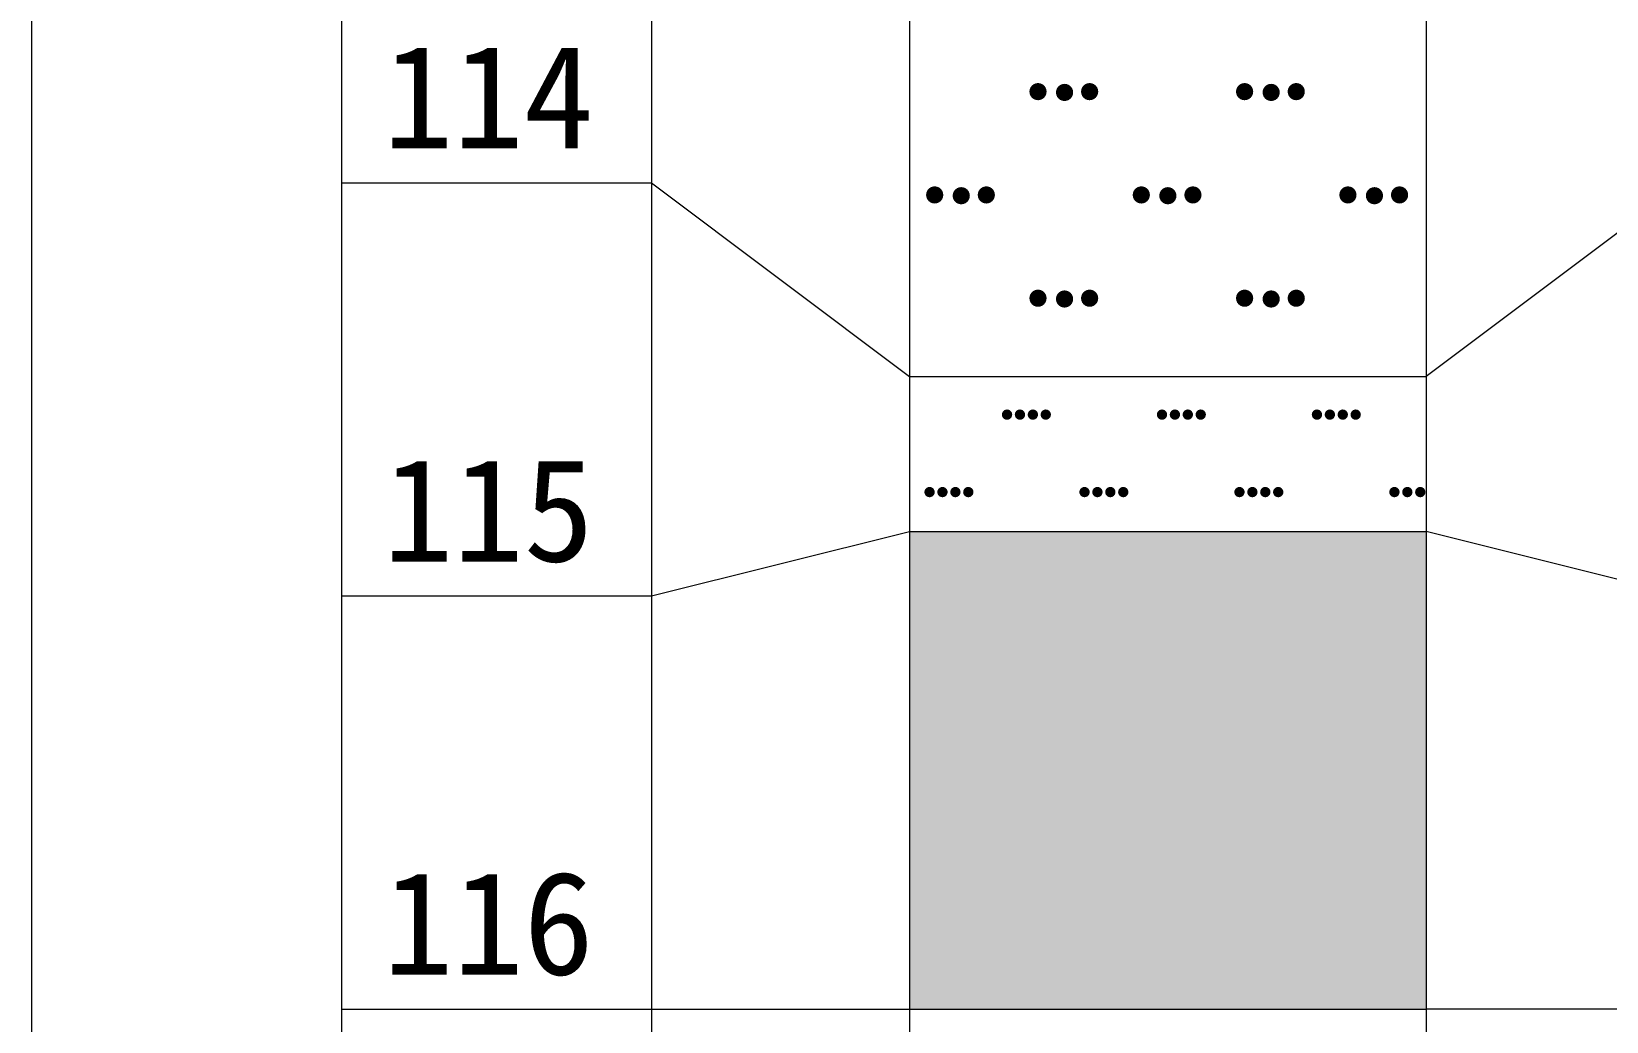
# Model space of a CAD drawing. Header units: inches. Extents: x -27 to 109, y -598 to 26.
# Drawn here: x 14.68 to 20.78, y -442.31 to -438.48 of the extents above; entities that cross this region are included whole.
import ezdxf

# ---------------------------------------------------------------- set-up
doc = ezdxf.new("R2010")
doc.units = ezdxf.units.IN
doc.header["$MEASUREMENT"] = 0
doc.layers.get('0').update_dxf_attribs({"lineweight": 0})
doc.styles.add('宋体', font='')
doc.styles.get('宋体').set_extended_font_data('宋体')

# ---------------------------------------------------------------- blocks, each defined once
blk = doc.blocks.new('lr_block_96')
at = {"true_color": 0x000000}
for points in [[(18.611, -438.7194), (18.6122, -438.7107), (18.611, -438.702), (18.6078, -438.694), (18.6025, -438.6871), (18.5955, -438.6818), (18.5875, -438.6785), (18.5789, -438.6773), (18.5702, -438.6785), (18.5622, -438.6818), (18.5553, -438.6871), (18.5499, -438.694), (18.5467, -438.702), (18.5455, -438.7107), (18.5467, -438.7194), (18.5499, -438.7274), (18.5553, -438.7343), (18.5622, -438.7396), (18.5702, -438.7428), (18.5789, -438.744), (18.5875, -438.7428), (18.5955, -438.7396), (18.6025, -438.7343), (18.6078, -438.7274)], [(18.7138, -438.7224), (18.715, -438.7138), (18.7138, -438.7051), (18.7106, -438.6971), (18.7053, -438.6902), (18.6983, -438.6848), (18.6903, -438.6816), (18.6817, -438.6804), (18.673, -438.6816), (18.665, -438.6848), (18.6581, -438.6902), (18.6527, -438.6971), (18.6495, -438.7051), (18.6483, -438.7138), (18.6495, -438.7224), (18.6527, -438.7304), (18.6581, -438.7373), (18.665, -438.7427), (18.673, -438.7459), (18.6817, -438.7471), (18.6903, -438.7459), (18.6983, -438.7427), (18.7053, -438.7373), (18.7106, -438.7304)], [(18.8109, -438.7194), (18.8121, -438.7107), (18.8109, -438.702), (18.8077, -438.694), (18.8023, -438.6871), (18.7954, -438.6818), (18.7874, -438.6785), (18.7787, -438.6773), (18.7701, -438.6785), (18.7621, -438.6818), (18.7551, -438.6871), (18.7498, -438.694), (18.7466, -438.702), (18.7454, -438.7107), (18.7466, -438.7194), (18.7498, -438.7274), (18.7551, -438.7343), (18.7621, -438.7396), (18.7701, -438.7428), (18.7787, -438.744), (18.7874, -438.7428), (18.7954, -438.7396), (18.8023, -438.7343), (18.8077, -438.7274)], [(19.411, -438.7194), (19.4122, -438.7107), (19.411, -438.702), (19.4078, -438.694), (19.4025, -438.6871), (19.3955, -438.6818), (19.3875, -438.6785), (19.3789, -438.6773), (19.3702, -438.6785), (19.3622, -438.6818), (19.3553, -438.6871), (19.3499, -438.694), (19.3467, -438.702), (19.3455, -438.7107), (19.3467, -438.7194), (19.3499, -438.7274), (19.3553, -438.7343), (19.3622, -438.7396), (19.3702, -438.7428), (19.3789, -438.744), (19.3875, -438.7428), (19.3955, -438.7396), (19.4025, -438.7343), (19.4078, -438.7274)], [(19.5138, -438.7224), (19.515, -438.7138), (19.5138, -438.7051), (19.5106, -438.6971), (19.5053, -438.6902), (19.4983, -438.6848), (19.4903, -438.6816), (19.4817, -438.6804), (19.473, -438.6816), (19.465, -438.6848), (19.4581, -438.6902), (19.4527, -438.6971), (19.4495, -438.7051), (19.4483, -438.7138), (19.4495, -438.7224), (19.4527, -438.7304), (19.4581, -438.7373), (19.465, -438.7427), (19.473, -438.7459), (19.4817, -438.7471), (19.4903, -438.7459), (19.4983, -438.7427), (19.5053, -438.7373), (19.5106, -438.7304)], [(19.6109, -438.7194), (19.6121, -438.7107), (19.6109, -438.702), (19.6077, -438.694), (19.6023, -438.6871), (19.5954, -438.6818), (19.5874, -438.6785), (19.5787, -438.6773), (19.5701, -438.6785), (19.5621, -438.6818), (19.5551, -438.6871), (19.5498, -438.694), (19.5466, -438.702), (19.5454, -438.7107), (19.5466, -438.7194), (19.5498, -438.7274), (19.5551, -438.7343), (19.5621, -438.7396), (19.5701, -438.7428), (19.5787, -438.744), (19.5874, -438.7428), (19.5954, -438.7396), (19.6023, -438.7343), (19.6077, -438.7274)], [(18.211, -439.1193), (18.2122, -439.1107), (18.211, -439.102), (18.2078, -439.094), (18.2025, -439.0871), (18.1955, -439.0817), (18.1875, -439.0786), (18.1789, -439.0774), (18.1702, -439.0786), (18.1622, -439.0817), (18.1553, -439.0871), (18.1499, -439.094), (18.1467, -439.102), (18.1455, -439.1107), (18.1467, -439.1193), (18.1499, -439.1273), (18.1553, -439.1343), (18.1622, -439.1396), (18.1702, -439.1428), (18.1789, -439.144), (18.1875, -439.1428), (18.1955, -439.1396), (18.2025, -439.1343), (18.2078, -439.1273)], [(18.3138, -439.1224), (18.315, -439.1137), (18.3138, -439.1051), (18.3106, -439.0971), (18.3053, -439.0901), (18.2983, -439.0848), (18.2903, -439.0816), (18.2817, -439.0804), (18.273, -439.0816), (18.265, -439.0848), (18.2581, -439.0901), (18.2527, -439.0971), (18.2495, -439.1051), (18.2483, -439.1137), (18.2495, -439.1224), (18.2527, -439.1304), (18.2581, -439.1374), (18.265, -439.1427), (18.273, -439.1459), (18.2817, -439.1471), (18.2903, -439.1459), (18.2983, -439.1427), (18.3053, -439.1374), (18.3106, -439.1304)], [(18.4109, -439.1193), (18.4121, -439.1107), (18.4109, -439.102), (18.4077, -439.094), (18.4023, -439.0871), (18.3954, -439.0817), (18.3874, -439.0786), (18.3787, -439.0774), (18.3701, -439.0786), (18.3621, -439.0817), (18.3551, -439.0871), (18.3498, -439.094), (18.3466, -439.102), (18.3454, -439.1107), (18.3466, -439.1193), (18.3498, -439.1273), (18.3551, -439.1343), (18.3621, -439.1396), (18.3701, -439.1428), (18.3787, -439.144), (18.3874, -439.1428), (18.3954, -439.1396), (18.4023, -439.1343), (18.4077, -439.1273)], [(19.011, -439.1193), (19.0122, -439.1107), (19.011, -439.102), (19.0078, -439.094), (19.0025, -439.0871), (18.9955, -439.0817), (18.9875, -439.0786), (18.9789, -439.0774), (18.9702, -439.0786), (18.9622, -439.0817), (18.9553, -439.0871), (18.9499, -439.094), (18.9467, -439.102), (18.9455, -439.1107), (18.9467, -439.1193), (18.9499, -439.1273), (18.9553, -439.1343), (18.9622, -439.1396), (18.9702, -439.1428), (18.9789, -439.144), (18.9875, -439.1428), (18.9955, -439.1396), (19.0025, -439.1343), (19.0078, -439.1273)], [(19.1138, -439.1224), (19.115, -439.1137), (19.1138, -439.1051), (19.1106, -439.0971), (19.1053, -439.0901), (19.0983, -439.0848), (19.0903, -439.0816), (19.0817, -439.0804), (19.073, -439.0816), (19.065, -439.0848), (19.0581, -439.0901), (19.0527, -439.0971), (19.0495, -439.1051), (19.0483, -439.1137), (19.0495, -439.1224), (19.0527, -439.1304), (19.0581, -439.1374), (19.065, -439.1427), (19.073, -439.1459), (19.0817, -439.1471), (19.0903, -439.1459), (19.0983, -439.1427), (19.1053, -439.1374), (19.1106, -439.1304)], [(19.2109, -439.1193), (19.2121, -439.1107), (19.2109, -439.102), (19.2077, -439.094), (19.2023, -439.0871), (19.1954, -439.0817), (19.1874, -439.0786), (19.1787, -439.0774), (19.1701, -439.0786), (19.1621, -439.0817), (19.1551, -439.0871), (19.1498, -439.094), (19.1466, -439.102), (19.1454, -439.1107), (19.1466, -439.1193), (19.1498, -439.1273), (19.1551, -439.1343), (19.1621, -439.1396), (19.1701, -439.1428), (19.1787, -439.144), (19.1874, -439.1428), (19.1954, -439.1396), (19.2023, -439.1343), (19.2077, -439.1273)], [(19.811, -439.1193), (19.8122, -439.1107), (19.811, -439.102), (19.8078, -439.094), (19.8025, -439.0871), (19.7955, -439.0817), (19.7875, -439.0786), (19.7789, -439.0774), (19.7702, -439.0786), (19.7622, -439.0817), (19.7553, -439.0871), (19.7499, -439.094), (19.7467, -439.102), (19.7455, -439.1107), (19.7467, -439.1193), (19.7499, -439.1273), (19.7553, -439.1343), (19.7622, -439.1396), (19.7702, -439.1428), (19.7789, -439.144), (19.7875, -439.1428), (19.7955, -439.1396), (19.8025, -439.1343), (19.8078, -439.1273)], [(19.9138, -439.1224), (19.915, -439.1137), (19.9138, -439.1051), (19.9106, -439.0971), (19.9053, -439.0901), (19.8983, -439.0848), (19.8903, -439.0816), (19.8817, -439.0804), (19.873, -439.0816), (19.865, -439.0848), (19.8581, -439.0901), (19.8527, -439.0971), (19.8495, -439.1051), (19.8483, -439.1137), (19.8495, -439.1224), (19.8527, -439.1304), (19.8581, -439.1374), (19.865, -439.1427), (19.873, -439.1459), (19.8817, -439.1471), (19.8903, -439.1459), (19.8983, -439.1427), (19.9053, -439.1374), (19.9106, -439.1304)], [(20.0109, -439.1193), (20.0121, -439.1107), (20.0109, -439.102), (20.0077, -439.094), (20.0023, -439.0871), (19.9954, -439.0817), (19.9874, -439.0786), (19.9787, -439.0774), (19.9701, -439.0786), (19.9621, -439.0817), (19.9551, -439.0871), (19.9498, -439.094), (19.9466, -439.102), (19.9454, -439.1107), (19.9466, -439.1193), (19.9498, -439.1273), (19.9551, -439.1343), (19.9621, -439.1396), (19.9701, -439.1428), (19.9787, -439.144), (19.9874, -439.1428), (19.9954, -439.1396), (20.0023, -439.1343), (20.0077, -439.1273)], [(18.611, -439.5193), (18.6122, -439.5107), (18.611, -439.502), (18.6078, -439.494), (18.6025, -439.4871), (18.5955, -439.4817), (18.5875, -439.4785), (18.5789, -439.4774), (18.5702, -439.4785), (18.5622, -439.4817), (18.5553, -439.4871), (18.5499, -439.494), (18.5467, -439.502), (18.5455, -439.5107), (18.5467, -439.5193), (18.5499, -439.5274), (18.5553, -439.5343), (18.5622, -439.5396), (18.5702, -439.5428), (18.5789, -439.544), (18.5875, -439.5428), (18.5955, -439.5396), (18.6025, -439.5343), (18.6078, -439.5274)], [(18.7138, -439.5224), (18.715, -439.5138), (18.7138, -439.5051), (18.7106, -439.4971), (18.7053, -439.4902), (18.6983, -439.4848), (18.6903, -439.4816), (18.6817, -439.4804), (18.673, -439.4816), (18.665, -439.4848), (18.6581, -439.4902), (18.6527, -439.4971), (18.6495, -439.5051), (18.6483, -439.5138), (18.6495, -439.5224), (18.6527, -439.5304), (18.6581, -439.5374), (18.665, -439.5427), (18.673, -439.5459), (18.6817, -439.5471), (18.6903, -439.5459), (18.6983, -439.5427), (18.7053, -439.5374), (18.7106, -439.5304)], [(18.8109, -439.5193), (18.8121, -439.5107), (18.8109, -439.502), (18.8077, -439.494), (18.8023, -439.4871), (18.7954, -439.4817), (18.7874, -439.4785), (18.7787, -439.4774), (18.7701, -439.4785), (18.7621, -439.4817), (18.7551, -439.4871), (18.7498, -439.494), (18.7466, -439.502), (18.7454, -439.5107), (18.7466, -439.5193), (18.7498, -439.5274), (18.7551, -439.5343), (18.7621, -439.5396), (18.7701, -439.5428), (18.7787, -439.544), (18.7874, -439.5428), (18.7954, -439.5396), (18.8023, -439.5343), (18.8077, -439.5274)], [(19.411, -439.5193), (19.4122, -439.5107), (19.411, -439.502), (19.4078, -439.494), (19.4025, -439.4871), (19.3955, -439.4817), (19.3875, -439.4785), (19.3789, -439.4774), (19.3702, -439.4785), (19.3622, -439.4817), (19.3553, -439.4871), (19.3499, -439.494), (19.3467, -439.502), (19.3455, -439.5107), (19.3467, -439.5193), (19.3499, -439.5274), (19.3553, -439.5343), (19.3622, -439.5396), (19.3702, -439.5428), (19.3789, -439.544), (19.3875, -439.5428), (19.3955, -439.5396), (19.4025, -439.5343), (19.4078, -439.5274)], [(19.5138, -439.5224), (19.515, -439.5138), (19.5138, -439.5051), (19.5106, -439.4971), (19.5053, -439.4902), (19.4983, -439.4848), (19.4903, -439.4816), (19.4817, -439.4804), (19.473, -439.4816), (19.465, -439.4848), (19.4581, -439.4902), (19.4527, -439.4971), (19.4495, -439.5051), (19.4483, -439.5138), (19.4495, -439.5224), (19.4527, -439.5304), (19.4581, -439.5374), (19.465, -439.5427), (19.473, -439.5459), (19.4817, -439.5471), (19.4903, -439.5459), (19.4983, -439.5427), (19.5053, -439.5374), (19.5106, -439.5304)], [(19.6109, -439.5193), (19.6121, -439.5107), (19.6109, -439.502), (19.6077, -439.494), (19.6023, -439.4871), (19.5954, -439.4817), (19.5874, -439.4785), (19.5787, -439.4774), (19.5701, -439.4785), (19.5621, -439.4817), (19.5551, -439.4871), (19.5498, -439.494), (19.5466, -439.502), (19.5454, -439.5107), (19.5466, -439.5193), (19.5498, -439.5274), (19.5551, -439.5343), (19.5621, -439.5396), (19.5701, -439.5428), (19.5787, -439.544), (19.5874, -439.5428), (19.5954, -439.5396), (19.6023, -439.5343), (19.6077, -439.5274)]]:
    blk.add_hatch(color=18, dxfattribs=at).paths.add_polyline_path(points, flags=17)
blk = doc.blocks.new('lr_block_97')
at = {"true_color": 0x000000}
for points in [[(18.478267, -439.96665), (18.478967, -439.96145), (18.478267, -439.95625), (18.476267, -439.95145), (18.473067, -439.94735), (18.468967, -439.94415), (18.464167, -439.94215), (18.458967, -439.94145), (18.453767, -439.94215), (18.448967, -439.94415), (18.444867, -439.94735), (18.441667, -439.95145), (18.439667, -439.95625), (18.438967, -439.96145), (18.439667, -439.96665), (18.441667, -439.97145), (18.444867, -439.97555), (18.448967, -439.97875), (18.453767, -439.98075), (18.458967, -439.98145), (18.464167, -439.98075), (18.468967, -439.97875), (18.473067, -439.97555), (18.476267, -439.97145)], [(18.528267, -439.96665), (18.528967, -439.96145), (18.528267, -439.95625), (18.526267, -439.95145), (18.523067, -439.94735), (18.518967, -439.94415), (18.514167, -439.94215), (18.508967, -439.94145), (18.503767, -439.94215), (18.498967, -439.94415), (18.494867, -439.94735), (18.491667, -439.95145), (18.489667, -439.95625), (18.488967, -439.96145), (18.489667, -439.96665), (18.491667, -439.97145), (18.494867, -439.97555), (18.498967, -439.97875), (18.503767, -439.98075), (18.508967, -439.98145), (18.514167, -439.98075), (18.518967, -439.97875), (18.523067, -439.97555), (18.526267, -439.97145)], [(18.578267, -439.96665), (18.578967, -439.96145), (18.578267, -439.95625), (18.576267, -439.95145), (18.573067, -439.94735), (18.568967, -439.94415), (18.564167, -439.94215), (18.558967, -439.94145), (18.553767, -439.94215), (18.548967, -439.94415), (18.544867, -439.94735), (18.541667, -439.95145), (18.539667, -439.95625), (18.538967, -439.96145), (18.539667, -439.96665), (18.541667, -439.97145), (18.544867, -439.97555), (18.548967, -439.97875), (18.553767, -439.98075), (18.558967, -439.98145), (18.564167, -439.98075), (18.568967, -439.97875), (18.573067, -439.97555), (18.576267, -439.97145)], [(18.628267, -439.96665), (18.628967, -439.96145), (18.628267, -439.95625), (18.626267, -439.95145), (18.623067, -439.94735), (18.618967, -439.94415), (18.614167, -439.94215), (18.608967, -439.94145), (18.603767, -439.94215), (18.598967, -439.94415), (18.594867, -439.94735), (18.591667, -439.95145), (18.589667, -439.95625), (18.588967, -439.96145), (18.589667, -439.96665), (18.591667, -439.97145), (18.594867, -439.97555), (18.598967, -439.97875), (18.603767, -439.98075), (18.608967, -439.98145), (18.614167, -439.98075), (18.618967, -439.97875), (18.623067, -439.97555), (18.626267, -439.97145)], [(19.078267, -439.96665), (19.078967, -439.96145), (19.078267, -439.95625), (19.076267, -439.95145), (19.073067, -439.94735), (19.068967, -439.94415), (19.064167, -439.94215), (19.058967, -439.94145), (19.053767, -439.94215), (19.048967, -439.94415), (19.044867, -439.94735), (19.041667, -439.95145), (19.039667, -439.95625), (19.038967, -439.96145), (19.039667, -439.96665), (19.041667, -439.97145), (19.044867, -439.97555), (19.048967, -439.97875), (19.053767, -439.98075), (19.058967, -439.98145), (19.064167, -439.98075), (19.068967, -439.97875), (19.073067, -439.97555), (19.076267, -439.97145)], [(19.128267, -439.96665), (19.128967, -439.96145), (19.128267, -439.95625), (19.126267, -439.95145), (19.123067, -439.94735), (19.118967, -439.94415), (19.114167, -439.94215), (19.108967, -439.94145), (19.103767, -439.94215), (19.098967, -439.94415), (19.094867, -439.94735), (19.091667, -439.95145), (19.089667, -439.95625), (19.088967, -439.96145), (19.089667, -439.96665), (19.091667, -439.97145), (19.094867, -439.97555), (19.098967, -439.97875), (19.103767, -439.98075), (19.108967, -439.98145), (19.114167, -439.98075), (19.118967, -439.97875), (19.123067, -439.97555), (19.126267, -439.97145)], [(19.178267, -439.96665), (19.178967, -439.96145), (19.178267, -439.95625), (19.176267, -439.95145), (19.173067, -439.94735), (19.168967, -439.94415), (19.164167, -439.94215), (19.158967, -439.94145), (19.153767, -439.94215), (19.148967, -439.94415), (19.144867, -439.94735), (19.141667, -439.95145), (19.139667, -439.95625), (19.138967, -439.96145), (19.139667, -439.96665), (19.141667, -439.97145), (19.144867, -439.97555), (19.148967, -439.97875), (19.153767, -439.98075), (19.158967, -439.98145), (19.164167, -439.98075), (19.168967, -439.97875), (19.173067, -439.97555), (19.176267, -439.97145)], [(19.228267, -439.96665), (19.228967, -439.96145), (19.228267, -439.95625), (19.226267, -439.95145), (19.223067, -439.94735), (19.218967, -439.94415), (19.214167, -439.94215), (19.208967, -439.94145), (19.203767, -439.94215), (19.198967, -439.94415), (19.194867, -439.94735), (19.191667, -439.95145), (19.189667, -439.95625), (19.188967, -439.96145), (19.189667, -439.96665), (19.191667, -439.97145), (19.194867, -439.97555), (19.198967, -439.97875), (19.203767, -439.98075), (19.208967, -439.98145), (19.214167, -439.98075), (19.218967, -439.97875), (19.223067, -439.97555), (19.226267, -439.97145)], [(19.678267, -439.96665), (19.678967, -439.96145), (19.678267, -439.95625), (19.676267, -439.95145), (19.673067, -439.94735), (19.668967, -439.94415), (19.664167, -439.94215), (19.658967, -439.94145), (19.653767, -439.94215), (19.648967, -439.94415), (19.644867, -439.94735), (19.641667, -439.95145), (19.639667, -439.95625), (19.638967, -439.96145), (19.639667, -439.96665), (19.641667, -439.97145), (19.644867, -439.97555), (19.648967, -439.97875), (19.653767, -439.98075), (19.658967, -439.98145), (19.664167, -439.98075), (19.668967, -439.97875), (19.673067, -439.97555), (19.676267, -439.97145)], [(19.728267, -439.96665), (19.728967, -439.96145), (19.728267, -439.95625), (19.726267, -439.95145), (19.723067, -439.94735), (19.718967, -439.94415), (19.714167, -439.94215), (19.708967, -439.94145), (19.703767, -439.94215), (19.698967, -439.94415), (19.694867, -439.94735), (19.691667, -439.95145), (19.689667, -439.95625), (19.688967, -439.96145), (19.689667, -439.96665), (19.691667, -439.97145), (19.694867, -439.97555), (19.698967, -439.97875), (19.703767, -439.98075), (19.708967, -439.98145), (19.714167, -439.98075), (19.718967, -439.97875), (19.723067, -439.97555), (19.726267, -439.97145)], [(19.778267, -439.96665), (19.778967, -439.96145), (19.778267, -439.95625), (19.776267, -439.95145), (19.773067, -439.94735), (19.768967, -439.94415), (19.764167, -439.94215), (19.758967, -439.94145), (19.753767, -439.94215), (19.748967, -439.94415), (19.744867, -439.94735), (19.741667, -439.95145), (19.739667, -439.95625), (19.738967, -439.96145), (19.739667, -439.96665), (19.741667, -439.97145), (19.744867, -439.97555), (19.748967, -439.97875), (19.753767, -439.98075), (19.758967, -439.98145), (19.764167, -439.98075), (19.768967, -439.97875), (19.773067, -439.97555), (19.776267, -439.97145)], [(19.828267, -439.96665), (19.828967, -439.96145), (19.828267, -439.95625), (19.826267, -439.95145), (19.823067, -439.94735), (19.818967, -439.94415), (19.814167, -439.94215), (19.808967, -439.94145), (19.803767, -439.94215), (19.798967, -439.94415), (19.794867, -439.94735), (19.791667, -439.95145), (19.789667, -439.95625), (19.788967, -439.96145), (19.789667, -439.96665), (19.791667, -439.97145), (19.794867, -439.97555), (19.798967, -439.97875), (19.803767, -439.98075), (19.808967, -439.98145), (19.814167, -439.98075), (19.818967, -439.97875), (19.823067, -439.97555), (19.826267, -439.97145)], [(18.178267, -440.26665), (18.178967, -440.26145), (18.178267, -440.25625), (18.176267, -440.25145), (18.173067, -440.24735), (18.168967, -440.24415), (18.164167, -440.24215), (18.158967, -440.24145), (18.153767, -440.24215), (18.148967, -440.24415), (18.144867, -440.24735), (18.141667, -440.25145), (18.139667, -440.25625), (18.138967, -440.26145), (18.139667, -440.26665), (18.141667, -440.27145), (18.144867, -440.27555), (18.148967, -440.27875), (18.153767, -440.28075), (18.158967, -440.28145), (18.164167, -440.28075), (18.168967, -440.27875), (18.173067, -440.27555), (18.176267, -440.27145)], [(18.228267, -440.26665), (18.228967, -440.26145), (18.228267, -440.25625), (18.226267, -440.25145), (18.223067, -440.24735), (18.218967, -440.24415), (18.214167, -440.24215), (18.208967, -440.24145), (18.203767, -440.24215), (18.198967, -440.24415), (18.194867, -440.24735), (18.191667, -440.25145), (18.189667, -440.25625), (18.188967, -440.26145), (18.189667, -440.26665), (18.191667, -440.27145), (18.194867, -440.27555), (18.198967, -440.27875), (18.203767, -440.28075), (18.208967, -440.28145), (18.214167, -440.28075), (18.218967, -440.27875), (18.223067, -440.27555), (18.226267, -440.27145)], [(18.278267, -440.26665), (18.278967, -440.26145), (18.278267, -440.25625), (18.276267, -440.25145), (18.273067, -440.24735), (18.268967, -440.24415), (18.264167, -440.24215), (18.258967, -440.24145), (18.253767, -440.24215), (18.248967, -440.24415), (18.244867, -440.24735), (18.241667, -440.25145), (18.239667, -440.25625), (18.238967, -440.26145), (18.239667, -440.26665), (18.241667, -440.27145), (18.244867, -440.27555), (18.248967, -440.27875), (18.253767, -440.28075), (18.258967, -440.28145), (18.264167, -440.28075), (18.268967, -440.27875), (18.273067, -440.27555), (18.276267, -440.27145)], [(18.328267, -440.26665), (18.328967, -440.26145), (18.328267, -440.25625), (18.326267, -440.25145), (18.323067, -440.24735), (18.318967, -440.24415), (18.314167, -440.24215), (18.308967, -440.24145), (18.303767, -440.24215), (18.298967, -440.24415), (18.294867, -440.24735), (18.291667, -440.25145), (18.289667, -440.25625), (18.288967, -440.26145), (18.289667, -440.26665), (18.291667, -440.27145), (18.294867, -440.27555), (18.298967, -440.27875), (18.303767, -440.28075), (18.308967, -440.28145), (18.314167, -440.28075), (18.318967, -440.27875), (18.323067, -440.27555), (18.326267, -440.27145)], [(18.778267, -440.26665), (18.778967, -440.26145), (18.778267, -440.25625), (18.776267, -440.25145), (18.773067, -440.24735), (18.768967, -440.24415), (18.764167, -440.24215), (18.758967, -440.24145), (18.753767, -440.24215), (18.748967, -440.24415), (18.744867, -440.24735), (18.741667, -440.25145), (18.739667, -440.25625), (18.738967, -440.26145), (18.739667, -440.26665), (18.741667, -440.27145), (18.744867, -440.27555), (18.748967, -440.27875), (18.753767, -440.28075), (18.758967, -440.28145), (18.764167, -440.28075), (18.768967, -440.27875), (18.773067, -440.27555), (18.776267, -440.27145)], [(18.828267, -440.26665), (18.828967, -440.26145), (18.828267, -440.25625), (18.826267, -440.25145), (18.823067, -440.24735), (18.818967, -440.24415), (18.814167, -440.24215), (18.808967, -440.24145), (18.803767, -440.24215), (18.798967, -440.24415), (18.794867, -440.24735), (18.791667, -440.25145), (18.789667, -440.25625), (18.788967, -440.26145), (18.789667, -440.26665), (18.791667, -440.27145), (18.794867, -440.27555), (18.798967, -440.27875), (18.803767, -440.28075), (18.808967, -440.28145), (18.814167, -440.28075), (18.818967, -440.27875), (18.823067, -440.27555), (18.826267, -440.27145)], [(18.878267, -440.26665), (18.878967, -440.26145), (18.878267, -440.25625), (18.876267, -440.25145), (18.873067, -440.24735), (18.868967, -440.24415), (18.864167, -440.24215), (18.858967, -440.24145), (18.853767, -440.24215), (18.848967, -440.24415), (18.844867, -440.24735), (18.841667, -440.25145), (18.839667, -440.25625), (18.838967, -440.26145), (18.839667, -440.26665), (18.841667, -440.27145), (18.844867, -440.27555), (18.848967, -440.27875), (18.853767, -440.28075), (18.858967, -440.28145), (18.864167, -440.28075), (18.868967, -440.27875), (18.873067, -440.27555), (18.876267, -440.27145)], [(18.928267, -440.26665), (18.928967, -440.26145), (18.928267, -440.25625), (18.926267, -440.25145), (18.923067, -440.24735), (18.918967, -440.24415), (18.914167, -440.24215), (18.908967, -440.24145), (18.903767, -440.24215), (18.898967, -440.24415), (18.894867, -440.24735), (18.891667, -440.25145), (18.889667, -440.25625), (18.888967, -440.26145), (18.889667, -440.26665), (18.891667, -440.27145), (18.894867, -440.27555), (18.898967, -440.27875), (18.903767, -440.28075), (18.908967, -440.28145), (18.914167, -440.28075), (18.918967, -440.27875), (18.923067, -440.27555), (18.926267, -440.27145)], [(19.378267, -440.26665), (19.378967, -440.26145), (19.378267, -440.25625), (19.376267, -440.25145), (19.373067, -440.24735), (19.368967, -440.24415), (19.364167, -440.24215), (19.358967, -440.24145), (19.353767, -440.24215), (19.348967, -440.24415), (19.344867, -440.24735), (19.341667, -440.25145), (19.339667, -440.25625), (19.338967, -440.26145), (19.339667, -440.26665), (19.341667, -440.27145), (19.344867, -440.27555), (19.348967, -440.27875), (19.353767, -440.28075), (19.358967, -440.28145), (19.364167, -440.28075), (19.368967, -440.27875), (19.373067, -440.27555), (19.376267, -440.27145)], [(19.428267, -440.26665), (19.428967, -440.26145), (19.428267, -440.25625), (19.426267, -440.25145), (19.423067, -440.24735), (19.418967, -440.24415), (19.414167, -440.24215), (19.408967, -440.24145), (19.403767, -440.24215), (19.398967, -440.24415), (19.394867, -440.24735), (19.391667, -440.25145), (19.389667, -440.25625), (19.388967, -440.26145), (19.389667, -440.26665), (19.391667, -440.27145), (19.394867, -440.27555), (19.398967, -440.27875), (19.403767, -440.28075), (19.408967, -440.28145), (19.414167, -440.28075), (19.418967, -440.27875), (19.423067, -440.27555), (19.426267, -440.27145)], [(19.478267, -440.26665), (19.478967, -440.26145), (19.478267, -440.25625), (19.476267, -440.25145), (19.473067, -440.24735), (19.468967, -440.24415), (19.464167, -440.24215), (19.458967, -440.24145), (19.453767, -440.24215), (19.448967, -440.24415), (19.444867, -440.24735), (19.441667, -440.25145), (19.439667, -440.25625), (19.438967, -440.26145), (19.439667, -440.26665), (19.441667, -440.27145), (19.444867, -440.27555), (19.448967, -440.27875), (19.453767, -440.28075), (19.458967, -440.28145), (19.464167, -440.28075), (19.468967, -440.27875), (19.473067, -440.27555), (19.476267, -440.27145)], [(19.528267, -440.26665), (19.528967, -440.26145), (19.528267, -440.25625), (19.526267, -440.25145), (19.523067, -440.24735), (19.518967, -440.24415), (19.514167, -440.24215), (19.508967, -440.24145), (19.503767, -440.24215), (19.498967, -440.24415), (19.494867, -440.24735), (19.491667, -440.25145), (19.489667, -440.25625), (19.488967, -440.26145), (19.489667, -440.26665), (19.491667, -440.27145), (19.494867, -440.27555), (19.498967, -440.27875), (19.503767, -440.28075), (19.508967, -440.28145), (19.514167, -440.28075), (19.518967, -440.27875), (19.523067, -440.27555), (19.526267, -440.27145)], [(19.978267, -440.26665), (19.978967, -440.26145), (19.978267, -440.25625), (19.976267, -440.25145), (19.973067, -440.24735), (19.968967, -440.24415), (19.964167, -440.24215), (19.958967, -440.24145), (19.953767, -440.24215), (19.948967, -440.24415), (19.944867, -440.24735), (19.941667, -440.25145), (19.939667, -440.25625), (19.938967, -440.26145), (19.939667, -440.26665), (19.941667, -440.27145), (19.944867, -440.27555), (19.948967, -440.27875), (19.953767, -440.28075), (19.958967, -440.28145), (19.964167, -440.28075), (19.968967, -440.27875), (19.973067, -440.27555), (19.976267, -440.27145)], [(20.028267, -440.26665), (20.028967, -440.26145), (20.028267, -440.25625), (20.026267, -440.25145), (20.023067, -440.24735), (20.018967, -440.24415), (20.014167, -440.24215), (20.008967, -440.24145), (20.003767, -440.24215), (19.998967, -440.24415), (19.994867, -440.24735), (19.991667, -440.25145), (19.989667, -440.25625), (19.988967, -440.26145), (19.989667, -440.26665), (19.991667, -440.27145), (19.994867, -440.27555), (19.998967, -440.27875), (20.003767, -440.28075), (20.008967, -440.28145), (20.014167, -440.28075), (20.018967, -440.27875), (20.023067, -440.27555), (20.026267, -440.27145)], [(20.078267, -440.26665), (20.078967, -440.26145), (20.078267, -440.25625), (20.076267, -440.25145), (20.073067, -440.24735), (20.068967, -440.24415), (20.064167, -440.24215), (20.058967, -440.24145), (20.053767, -440.24215), (20.048967, -440.24415), (20.044867, -440.24735), (20.041667, -440.25145), (20.039667, -440.25625), (20.038967, -440.26145), (20.039667, -440.26665), (20.041667, -440.27145), (20.044867, -440.27555), (20.048967, -440.27875), (20.053767, -440.28075), (20.058967, -440.28145), (20.064167, -440.28075), (20.068967, -440.27875), (20.073067, -440.27555), (20.076267, -440.27145)]]:
    blk.add_hatch(color=18, dxfattribs=at).paths.add_polyline_path(points, flags=17)

msp = doc.modelspace()

# ---------------------------------------------------------------- hatches: boundary and pattern name
at = {"true_color": 0x000000}
msp.add_hatch(color=18, dxfattribs=at).paths.add_polyline_path([(18.0817, -442.2638), (20.0817, -442.2638), (20.0817, -440.4137), (18.0817, -440.4137)], flags=17)
h = msp.add_hatch()
h.set_pattern_fill('', color=256, style=0, pattern_type=0)
h.set_pattern_definition([])
h.paths.add_polyline_path([(18.0817, -442.2638), (20.0817, -442.2638), (20.0817, -440.4137), (18.0817, -440.4137)], flags=17)

# ---------------------------------------------------------------- linework, layer by layer
at = {"linetype": 'Continuous', "lineweight": 15}
for p, q in [((14.6817, 0.8962), (14.6817, -567.1838)), ((15.8817, 0.8962), (15.8817, -567.1838)), ((17.0817, 0.8962), (17.0817, -567.1838)), ((18.0817, -438.4138), (18.0817, -439.8138)), ((20.0817, -438.4138), (20.0817, -439.8138)), ((15.8817, -439.0638), (17.0817, -439.0638)), ((17.0817, -439.0638), (18.0817, -439.8138)), ((21.0817, -439.0638), (20.0817, -439.8138)), ((18.0817, -439.8138), (20.0817, -439.8138)), ((18.0817, -439.8138), (18.0817, -440.4137)), ((20.0817, -439.8138), (20.0817, -440.4137)), ((17.0817, -440.6638), (18.0817, -440.4137)), ((18.0817, -440.4137), (20.0817, -440.4137)), ((18.0817, -440.4137), (18.0817, -442.2638)), ((21.0817, -440.6638), (20.0817, -440.4137)), ((20.0817, -440.4137), (20.0817, -442.2638)), ((15.8817, -440.6638), (17.0817, -440.6638)), ((15.8817, -442.2638), (17.0817, -442.2638)), ((17.0817, -442.2638), (18.0817, -442.2638)), ((18.0817, -442.2638), (20.0817, -442.2638)), ((18.0817, -442.2638), (18.0817, -442.7138)), ((21.0817, -442.2638), (20.0817, -442.2638)), ((20.0817, -442.2638), (20.0817, -442.7138))]:
    msp.add_line(p, q, dxfattribs=at)

# ---------------------------------------------------------------- block references
at = {"color": 7}
for name in ['lr_block_96', 'lr_block_97']:
    msp.add_blockref(name, (0, 0), dxfattribs=at)

# ---------------------------------------------------------------- texts
at = {"style": '宋体'}
for s, p in [('114', (16.0429, -438.9304)), ('115', (16.0429, -440.5304)), ('116', (16.0429, -442.1304))]:
    msp.add_text(s, height=0.4, dxfattribs=at).set_placement(p)

doc.saveas('drawing.dxf')
